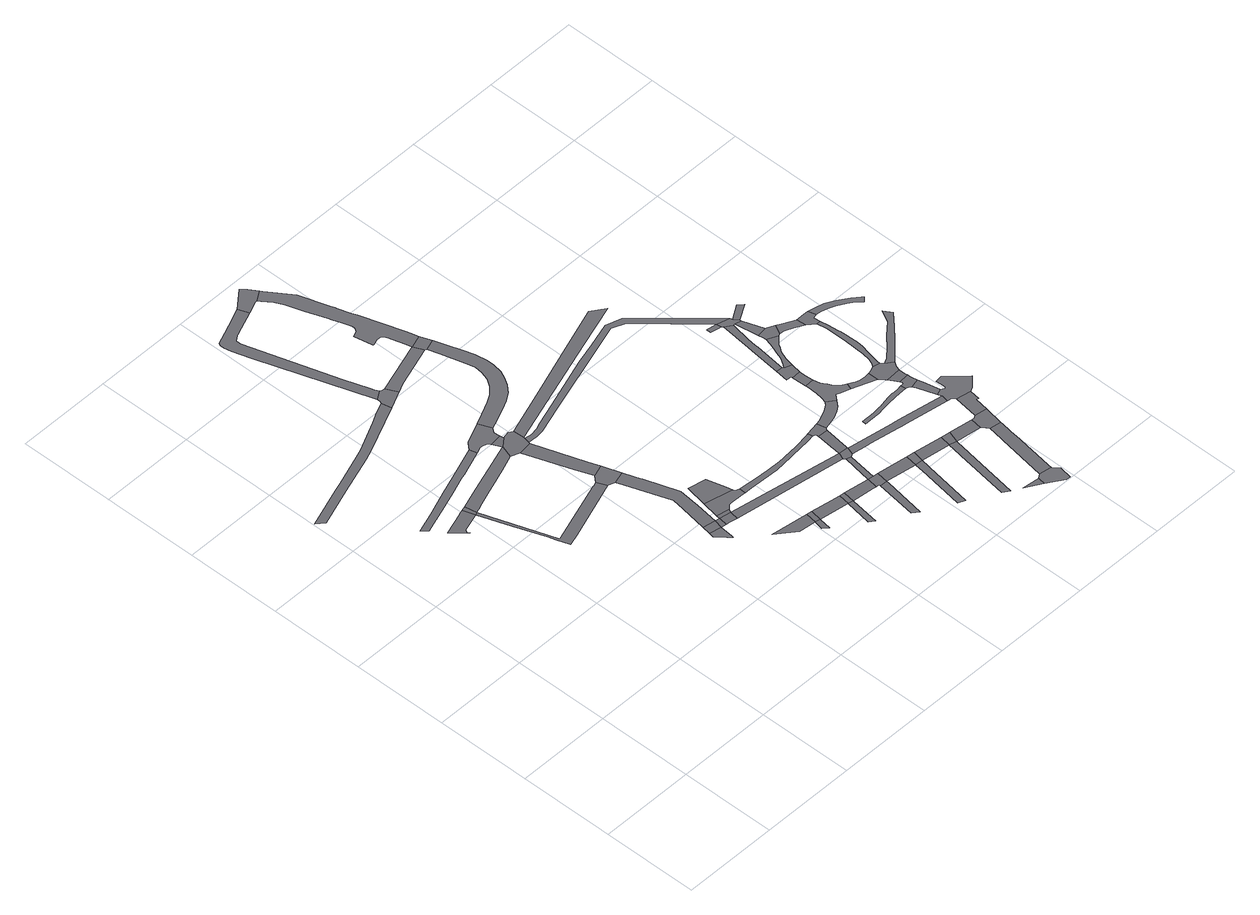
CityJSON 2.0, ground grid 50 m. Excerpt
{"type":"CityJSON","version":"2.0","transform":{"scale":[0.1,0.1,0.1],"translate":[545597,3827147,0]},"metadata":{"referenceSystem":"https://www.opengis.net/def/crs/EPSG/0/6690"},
"CityObjects":{
"road1":{"type":"Road","attributes":{"RoadStructureAttribute.sectionType":"1"},"geometry":[{"type":"MultiSurface","lod":"1","boundaries":[[[0,1,2,3,4,5,6,7,8]]]}]},
"road2":{"type":"Road","geometry":[{"type":"MultiSurface","lod":"1","boundaries":[[[9,0,8,10]]]}]},
"road3":{"type":"Road","attributes":{"RoadStructureAttribute.sectionType":"1"},"geometry":[{"type":"MultiSurface","lod":"1","boundaries":[[[11,12,13,14,15,16,17,18,19,20,21,22,23]]]}]},
"road4":{"type":"Road","attributes":{"RoadStructureAttribute.sectionType":"1"},"geometry":[{"type":"MultiSurface","lod":"1","boundaries":[[[24,25,26,27,28,29,30,31,32,33,34,35,36,37,38,39,40,41]]]}]},
"road5":{"type":"Road","attributes":{"RoadStructureAttribute.sectionType":"1"},"geometry":[{"type":"MultiSurface","lod":"1","boundaries":[[[42,43,44,45,46,10,8,47,48,49,50,51,52,53]]]}]},
"road6":{"type":"Road","attributes":{"RoadStructureAttribute.sectionType":"1"},"geometry":[{"type":"MultiSurface","lod":"1","boundaries":[[[54,55,56,57,9,10,58,59,60,61,62,63,64,65]]]}]},
"road7":{"type":"Road","attributes":{"RoadStructureAttribute.sectionType":"1"},"geometry":[{"type":"MultiSurface","lod":"1","boundaries":[[[66,67,68,69,70,71]]]}]},
"road8":{"type":"Road","geometry":[{"type":"MultiSurface","lod":"1","boundaries":[[[72,66,71,73]]]}]},
"road9":{"type":"Road","geometry":[{"type":"MultiSurface","lod":"1","boundaries":[[[74,75,76,24,41,77,78,79,80,81,82,83,84]]]}]},
"road10":{"type":"Road","geometry":[{"type":"MultiSurface","lod":"1","boundaries":[[[73,71,85,86]]]}]},
"road11":{"type":"Road","attributes":{"RoadStructureAttribute.sectionType":"1"},"geometry":[{"type":"MultiSurface","lod":"1","boundaries":[[[81,80,54,87]]]}]},
"road12":{"type":"Road","attributes":{"RoadStructureAttribute.sectionType":"1"},"geometry":[{"type":"MultiSurface","lod":"1","boundaries":[[[88,89,90,91,92,93,94,95,96,97,72,73]]]}]},
"road13":{"type":"Road","geometry":[{"type":"MultiSurface","lod":"1","boundaries":[[[98,87,54,65,99,100,101,102,103,104]]]}]},
"road14":{"type":"Road","attributes":{"RoadStructureAttribute.sectionType":"1"},"geometry":[{"type":"MultiSurface","lod":"1","boundaries":[[[105,100,99,106,107,108]]]}]},
"road15":{"type":"Road","geometry":[{"type":"MultiSurface","lod":"1","boundaries":[[[108,107,53,52,109,110,93,92]]]}]},
"road16":{"type":"Road","attributes":{"function":"1","RoadStructureAttribute.sectionType":"6"},"geometry":[{"type":"MultiSurface","lod":"1","boundaries":[[[111,112,113,114,115,116,117,118,119,120,121,122,123,124,125,126,127,128,129]]]}]},
"road17":{"type":"Road","geometry":[{"type":"MultiSurface","lod":"1","boundaries":[[[86,85,130,131,132]]]}]},
"road18":{"type":"Road","geometry":[{"type":"MultiSurface","lod":"1","boundaries":[[[133,120,119,134,11,23,135,136,137]]]}]},
"road19":{"type":"Road","geometry":[{"type":"MultiSurface","lod":"1","boundaries":[[[138,86,132,139]]]}]},
"road20":{"type":"Road","attributes":{"RoadStructureAttribute.sectionType":"1"},"geometry":[{"type":"MultiSurface","lod":"1","boundaries":[[[140,141,142,143]]]}]},
"road21":{"type":"Road","geometry":[{"type":"MultiSurface","lod":"1","boundaries":[[[144,138,139,145,146,147,148,149,150,151,152]]]}]},
"road22":{"type":"Road","attributes":{"RoadStructureAttribute.sectionType":"1"},"geometry":[{"type":"MultiSurface","lod":"1","boundaries":[[[153,154,155,144,152]]]}]},
"road23":{"type":"Road","attributes":{"RoadStructureAttribute.sectionType":"1"},"geometry":[{"type":"MultiSurface","lod":"1","boundaries":[[[142,156,157,158]]]}]},
"road24":{"type":"Road","geometry":[{"type":"MultiSurface","lod":"1","boundaries":[[[143,142,158,159]]]}]},
"road25":{"type":"Road","attributes":{"function":"1","RoadStructureAttribute.sectionType":"6"},"geometry":[{"type":"MultiSurface","lod":"1","boundaries":[[[160,137,136,161,162]]]}]},
"road26":{"type":"Road","attributes":{"function":"1","RoadStructureAttribute.sectionType":"6"},"geometry":[{"type":"MultiSurface","lod":"1","boundaries":[[[163,164,165,166,167,168,169,170,171,172,173,174,175,176,177,178,179,180,181,182,183,184,185,186,187,74,84]]]}]},
"road27":{"type":"Road","attributes":{"RoadStructureAttribute.sectionType":"1"},"geometry":[{"type":"MultiSurface","lod":"1","boundaries":[[[188,159,158,189,190]]]}]},
"road28":{"type":"Road","geometry":[{"type":"MultiSurface","lod":"1","boundaries":[[[191,192,111,129,193,194,195,196]]]}]},
"road29":{"type":"Road","attributes":{"RoadStructureAttribute.sectionType":"1"},"geometry":[{"type":"MultiSurface","lod":"1","boundaries":[[[189,197,198,199]]]}]},
"road30":{"type":"Road","attributes":{"RoadStructureAttribute.sectionType":"1"},"geometry":[{"type":"MultiSurface","lod":"1","boundaries":[[[200,132,131,201,202,203]]]}]},
"road31":{"type":"Road","geometry":[{"type":"MultiSurface","lod":"1","boundaries":[[[204,205,206,207,208,209,210,211,212,196,195,213,214,215,216,217,218,219,220,221,222,223,224,225,226,227,228,229,230,231,232,233,234,160,235]]]}]},
"road32":{"type":"Road","geometry":[{"type":"MultiSurface","lod":"1","boundaries":[[[190,189,199,236]]]}]},
"road33":{"type":"Road","geometry":[{"type":"MultiSurface","lod":"1","boundaries":[[[235,160,162,178,177]]]}]},
"road34":{"type":"Road","attributes":{"RoadStructureAttribute.sectionType":"1"},"geometry":[{"type":"MultiSurface","lod":"1","boundaries":[[[237,238,239,240,241,242,243,244,245,150,149,246,247,248,249,250,251,252]]]}]},
"road35":{"type":"Road","attributes":{"RoadStructureAttribute.sectionType":"1"},"geometry":[{"type":"MultiSurface","lod":"1","boundaries":[[[236,199,253,254,255]]]}]},
"road36":{"type":"Road","attributes":{"RoadStructureAttribute.sectionType":"1"},"geometry":[{"type":"MultiSurface","lod":"1","boundaries":[[[256,257,258,259,260]]]}]},
"road37":{"type":"Road","attributes":{"RoadStructureAttribute.sectionType":"1"},"geometry":[{"type":"MultiSurface","lod":"1","boundaries":[[[261,262,263,264,265,266,104,103]]]}]},
"road38":{"type":"Road","geometry":[{"type":"MultiSurface","lod":"1","boundaries":[[[255,254,267,260,259,268,269]]]}]},
"road39":{"type":"Road","attributes":{"RoadStructureAttribute.sectionType":"1"},"geometry":[{"type":"MultiSurface","lod":"1","boundaries":[[[270,271,255,269,272,273]]]}]},
"road40":{"type":"Road","geometry":[{"type":"MultiSurface","lod":"1","boundaries":[[[203,202,270,273,274,275]]]}]},
"road41":{"type":"Road","attributes":{"RoadStructureAttribute.sectionType":"1"},"geometry":[{"type":"MultiSurface","lod":"1","boundaries":[[[268,259,276,277,278]]]}]},
"road42":{"type":"Road","attributes":{"RoadStructureAttribute.sectionType":"1"},"geometry":[{"type":"MultiSurface","lod":"1","boundaries":[[[279,280,281,282,283,284,285,286,102,101,287,288,289,290,291,292,293,294,295]]]}]},
"road43":{"type":"Road","attributes":{"RoadStructureAttribute.sectionType":"1"},"geometry":[{"type":"MultiSurface","lod":"1","boundaries":[[[277,296,297,298,299,300,301,302]]]}]},
"road44":{"type":"Road","attributes":{"RoadStructureAttribute.sectionType":"1"},"geometry":[{"type":"MultiSurface","lod":"1","boundaries":[[[303,304,305,203,275,306,307]]]}]},
"road45":{"type":"Road","geometry":[{"type":"MultiSurface","lod":"1","boundaries":[[[308,237,252,309,310,303,307,311,312]]]}]},
"road46":{"type":"Road","geometry":[{"type":"MultiSurface","lod":"1","boundaries":[[[278,277,302,313]]]}]},
"road47":{"type":"Road","attributes":{"RoadStructureAttribute.sectionType":"1"},"geometry":[{"type":"MultiSurface","lod":"1","boundaries":[[[314,315,316,317,318,319,320,321,322]]]}]},
"road48":{"type":"Road","attributes":{"RoadStructureAttribute.sectionType":"1"},"geometry":[{"type":"MultiSurface","lod":"1","boundaries":[[[323,324,325,326,308,312,327,328,329,330,331]]]}]},
"road49":{"type":"Road","geometry":[{"type":"MultiSurface","lod":"1","boundaries":[[[332,333,334]]]}]},
"road50":{"type":"Road","attributes":{"RoadStructureAttribute.sectionType":"1"},"geometry":[{"type":"MultiSurface","lod":"1","boundaries":[[[313,302,314,335]]]}]},
"road51":{"type":"Road","attributes":{"RoadStructureAttribute.sectionType":"1"},"geometry":[{"type":"MultiSurface","lod":"1","boundaries":[[[336,337,338,339,340,275,274,341,342,343,344,345,346,347]]]}]},
"road52":{"type":"Road","geometry":[{"type":"MultiSurface","lod":"1","boundaries":[[[348,334,333,349,350,351,352]]]}]},
"road53":{"type":"Road","geometry":[{"type":"MultiSurface","lod":"1","boundaries":[[[335,314,322,353]]]}]},
"road54":{"type":"Road","geometry":[{"type":"MultiSurface","lod":"1","boundaries":[[[354,355,356,357,358]]]}]},
"road55":{"type":"Road","geometry":[{"type":"MultiSurface","lod":"1","boundaries":[[[359,360,361,362,363,358,357,364,365,366,323,331,367,368,369,370]]]}]},
"road56":{"type":"Road","geometry":[{"type":"MultiSurface","lod":"1","boundaries":[[[371,372,373,356,355,374,375,376]]]}]},
"road57":{"type":"Road","attributes":{"function":"1","RoadStructureAttribute.sectionType":"6"},"geometry":[{"type":"MultiSurface","lod":"1","boundaries":[[[377,378,379,380,381,382,383,384,385,386,387,388,389,390,391,392,393,394,395]]]}]},
"road58":{"type":"Road","attributes":{"RoadStructureAttribute.sectionType":"1"},"geometry":[{"type":"MultiSurface","lod":"1","boundaries":[[[396,353,322,397,398,399]]]}]},
"road59":{"type":"Road","attributes":{"RoadStructureAttribute.sectionType":"1"},"geometry":[{"type":"MultiSurface","lod":"1","boundaries":[[[400,401,402,403,348,352,404,405,406,407,408,409,410,411]]]}]},
"road60":{"type":"Road","geometry":[{"type":"MultiSurface","lod":"1","boundaries":[[[412,413,414,371,376,415,416,417,418,419]]]}]},
"road61":{"type":"Road","geometry":[{"type":"MultiSurface","lod":"1","boundaries":[[[420,421,422,423,370,369,424,425,426]]]}]},
"road62":{"type":"Road","geometry":[{"type":"MultiSurface","lod":"1","boundaries":[[[427,428,429,430,294]]]}]},
"road63":{"type":"Road","attributes":{"RoadStructureAttribute.sectionType":"1"},"geometry":[{"type":"MultiSurface","lod":"1","boundaries":[[[431,432,433,434,435,436,437,375,374,438,439,440,441,442,443,444]]]}]},
"road64":{"type":"Road","geometry":[{"type":"MultiSurface","lod":"1","boundaries":[[[445,446,399,398,447,400,411,448]]]}]},
"road65":{"type":"Road","geometry":[{"type":"MultiSurface","lod":"1","boundaries":[[[294,430,412,419,449,450,451,452,453,295]]]}]},
"road66":{"type":"Road","attributes":{"RoadStructureAttribute.sectionType":"1"},"geometry":[{"type":"MultiSurface","lod":"1","boundaries":[[[450,454,455,451]]]}]},
"road67":{"type":"Road","geometry":[{"type":"MultiSurface","lod":"1","boundaries":[[[456,457,458,459,460,461,377,395,462,463,464]]]}]},
"road68":{"type":"Road","attributes":{"function":"1"},"geometry":[{"type":"MultiSurface","lod":"1","boundaries":[[[465,464,463,466,467,468]]]}]},
"road69":{"type":"Road","geometry":[{"type":"MultiSurface","lod":"1","boundaries":[[[469,455,454,470,431,444,471,472]]]}]},
"road70":{"type":"Road","attributes":{"RoadStructureAttribute.sectionType":"1"},"geometry":[{"type":"MultiSurface","lod":"1","boundaries":[[[473,474,475,458,457]]]}]},
"road71":{"type":"Road","attributes":{"RoadStructureAttribute.sectionType":"1"},"geometry":[{"type":"MultiSurface","lod":"1","boundaries":[[[476,445,448,477,478,479]]]}]},
"road72":{"type":"Road","geometry":[{"type":"MultiSurface","lod":"1","boundaries":[[[480,481,426,425,482,475,474,483,484,485,486,487]]]}]},
"road73":{"type":"Road","geometry":[{"type":"MultiSurface","lod":"1","boundaries":[[[488,489,453,452]]]}]},
"road74":{"type":"Road","attributes":{"RoadStructureAttribute.sectionType":"1"},"geometry":[{"type":"MultiSurface","lod":"1","boundaries":[[[490,472,471,491,492,493,494]]]}]},
"road75":{"type":"Road","geometry":[{"type":"MultiSurface","lod":"1","boundaries":[[[495,496,497,498,499,468,467,347,346,500,476,479,501,502]]]}]},
"road76":{"type":"Road","attributes":{"RoadStructureAttribute.sectionType":"1"},"geometry":[{"type":"MultiSurface","lod":"1","boundaries":[[[503,504,505,506,507,508,509,510,511,512,513,514,515,516,517,518,519,520,521,480,487]]]}]},
"road77":{"type":"Road","geometry":[{"type":"MultiSurface","lod":"1","boundaries":[[[522,494,493,514,513,523,524,525]]]}]},
"road78":{"type":"Road","attributes":{"RoadStructureAttribute.sectionType":"1"},"geometry":[{"type":"MultiSurface","lod":"1","boundaries":[[[526,527,528,529,530,531,532,533,485,484,534,535,536,537]]]}]},
"road79":{"type":"Road","geometry":[{"type":"MultiSurface","lod":"1","boundaries":[[[538,539,540,541,542,525,524,543,544,545,546,547,548,549,550]]]}]}
},
"vertices":[
[511,1819,0],[500,1816,0],[488,1812,0],[486,1811,0],[369,1772,0],[435,1698,0],[427,1712,0],[435,1725,0],[532,1758,0],
[535,1827,0],[547,1764,0],
[747,2525,0],[694,2502,0],[635,2472,0],[478,2398,0],[432,2381,0],[266,2323,0],[218,2307,0],[10,2238,0],[49,2205,0],[249,2273,0],[452,2341,0],[501,2358,0],[760,2473,0],
[804,2049,0],[632,1987,0],[533,1952,0],[423,1912,0],[414,1909,0],[365,1892,0],[348,1886,0],[344,1885,0],[296,1869,0],[321,1839,0],[388,1862,0],[391,1863,0],[407,1869,0],[452,1884,0],[559,1921,0],[649,1953,0],[677,1962,0],[814,2010,0],
[1013,1498,0],[1011,1498,0],[680,1386,0],[678,1385,0],[677,1387,0],[591,1589,0],[650,1432,0],[662,1395,0],[684,1328,0],[747,1349,0],[1060,1456,0],[1037,1506,0],
[917,1955,0],[812,1920,0],[687,1878,0],[618,1855,0],[563,1770,0],[565,1770,0],[574,1773,0],[600,1783,0],[662,1805,0],[714,1824,0],[811,1858,0],[898,1890,0],
[1149,928,0],[1145,902,0],[1186,855,0],[1203,835,0],[1205,848,0],[1212,918,0],
[1157,974,0],[1224,963,0],
[943,2131,0],[834,2084,0],[815,2062,0],[847,2022,0],[867,2022,0],[884,2014,0],[894,2002,0],[957,2010,0],[954,2038,0],[959,2050,0],[971,2065,0],
[1240,914,0],[1247,959,0],
[959,1988,0],
[1239,1084,0],[1252,1196,0],[1191,1371,0],[1189,1375,0],[1159,1463,0],[1097,1442,0],[1098,1439,0],[1099,1436,0],[1190,1180,0],[1180,1116,0],
[999,1996,0],[943,1873,0],[1013,1881,0],[1014,1888,0],[1020,1918,0],[1023,1926,0],[1019,1983,0],
[1104,1620,0],[1033,1625,0],[1064,1539,0],[1125,1560,0],
[1083,1447,0],[1090,1444,0],
[736,3378,0],[636,3338,0],[593,3320,0],[532,3296,0],[524,3281,0],[524,3261,0],[532,3221,0],[561,3128,0],[754,2555,0],[796,2583,0],[786,2603,0],[781,2623,0],[739,2750,0],[593,3226,0],[593,3252,0],[618,3269,0],[625,3272,0],[662,3287,0],[757,3325,0],
[1262,910,0],[1300,904,0],[1307,949,0],
[809,2576,0],[754,2538,0],[823,2502,0],[851,2515,0],[824,2574,0],
[1250,978,0],[1317,966,0],
[1334,724,0],[1430,648,0],[1518,639,0],[1526,695,0],
[1266,1070,0],[1327,977,0],[1337,984,0],[1352,987,0],[1424,985,0],[1438,984,0],[1439,1018,0],[1421,1025,0],[1414,1035,0],
[1406,1072,0],[1380,1165,0],[1287,1185,0],
[1508,588,0],[1536,566,0],[1543,631,0],
[1554,691,0],
[1093,2661,0],[899,2537,0],[1116,2607,0],
[1009,2078,0],[1086,2111,0],[1133,2134,0],[1175,2160,0],[1207,2198,0],[1232,2238,0],[1248,2274,0],[1249,2275,0],[1256,2323,0],[1256,2363,0],[1247,2428,0],[1247,2430,0],[1229,2483,0],[1203,2561,0],[1183,2621,0],[1126,2602,0],[1146,2542,0],[1180,2420,0],[1191,2370,0],[1188,2332,0],[1174,2287,0],[1147,2247,0],[1112,2212,0],[1070,2189,0],[1000,2156,0],
[1665,674,0],[1698,608,0],[1707,668,0],
[855,3429,0],[832,3457,0],[804,3343,0],[821,3351,0],[833,3351,0],[885,3387,0],
[1677,468,0],[1704,448,0],[1725,603,0],
[1580,900,0],[1687,843,0],[1883,812,0],[1895,845,0],
[1150,2719,0],[1142,2747,0],[1070,2971,0],[1061,2997,0],[1039,3063,0],[1036,3074,0],[1030,3092,0],[979,3247,0],[893,3374,0],[844,3336,0],[877,3289,0],[899,3244,0],[930,3155,0],[968,3050,0],[972,3038,0],[974,3031,0],[990,2986,0],[1007,2938,0],[1005,2920,0],[995,2905,0],[980,2898,0],[963,2892,0],[983,2797,0],[986,2793,0],[1021,2803,0],[1044,2801,0],[1054,2793,0],[1062,2776,0],[1075,2731,0],[1085,2691,0],[1086,2686,0],[1161,2684,0],
[1734,664,0],
[1889,1027,0],[1879,1024,0],[1799,1014,0],[1720,1006,0],[1712,1005,0],[1681,1003,0],[1609,1004,0],[1529,1009,0],[1474,1015,0],[1479,983,0],[1637,977,0],[1737,986,0],[1739,986,0],[1748,987,0],[1859,997,0],[1894,1002,0],
[1841,589,0],[1858,587,0],[1865,644,0],
[1845,367,0],[1878,342,0],[1911,564,0],[1913,577,0],[1874,577,0],
[1251,2000,0],[1616,2118,0],[1850,2194,0],[1779,2241,0],[1568,2169,0],[1250,2061,0],
[1875,585,0],[1922,638,0],[1895,642,0],
[1891,800,0],[1881,739,0],[1906,725,0],[1916,792,0],
[1933,803,0],[1945,840,0],
[1930,575,0],[2073,552,0],[2083,614,0],
[1850,2106,0],[1768,2131,0],[1639,2093,0],[1526,2061,0],[1251,1971,0],[1132,1932,0],[1100,1919,0],[1060,1914,0],[1038,1888,0],[1063,1886,0],[1105,1892,0],[1252,1938,0],[1663,2067,0],[1771,2101,0],[1838,2071,0],[2104,1779,0],[2171,1760,0],
[2069,522,0],[2067,508,0],[2031,259,0],[2064,244,0],[2104,495,0],[2107,508,0],[2113,549,0],
[1911,982,0],[1900,882,0],[1899,874,0],[1946,849,0],[1962,980,0],
[1961,1042,0],[1901,1000,0],[1909,995,0],[1964,988,0],[1971,993,0],
[2124,608,0],
[2263,526,0],[2252,453,0],[2251,443,0],[2207,160,0],[2242,138,0],[2287,430,0],[2289,439,0],[2300,513,0],[2301,519,0],
[2083,1104,0],[2070,1089,0],[2041,1071,0],[1981,1046,0],[2006,1001,0],[2041,1011,0],[2076,1029,0],[2101,1047,0],[2126,1074,0],
[2293,111,0],[2375,61,0],[2380,100,0],
[2272,585,0],
[2251,790,0],[2209,797,0],[2185,801,0],[1963,837,0],[1947,840,0],[2021,788,0],[2038,785,0],[2187,761,0],[2204,758,0],[2231,753,0],[2455,717,0],[2461,755,0],
[2405,117,0],[2461,8,0],[2483,5,0],[2493,73,0],[2469,107,0],
[2319,578,0],
[2141,1275,0],[2141,1312,0],[2094,1309,0],[2098,1234,0],[2144,1237,0],
[2205,1125,0],[2182,1147,0],[2170,1172,0],[2167,1178,0],[2154,1202,0],[2099,1224,0],[2097,1169,0],[2092,1134,0],[2148,1102,0],[2171,1093,0],[2218,1076,0],[2230,1108,0],
[2075,1388,0],[2068,1321,0],[2093,1319,0],[2150,1365,0],[2113,1379,0],[2107,1384,0],
[2381,928,0],[2354,924,0],[2324,924,0],[2322,924,0],[2297,921,0],[2265,916,0],[2226,908,0],[2225,908,0],[2187,903,0],[2180,903,0],[2110,904,0],[2107,882,0],[2181,883,0],[2190,883,0],[2223,888,0],[2275,896,0],[2309,898,0],[2320,899,0],[2385,902,0],
[2334,576,0],[2430,501,0],[2434,500,0],[2443,560,0],
[2459,465,0],[2454,430,0],[2446,380,0],[2445,374,0],[2472,131,0],[2504,353,0],[2504,358,0],[2510,396,0],[2510,400,0],[2517,439,0],[2517,444,0],[2519,456,0],
[2114,1744,0],[2098,1600,0],[2093,1551,0],[2124,1527,0],[2126,1548,0],[2128,1568,0],[2133,1612,0],[2152,1717,0],
[2318,1081,0],[2285,1084,0],[2258,1093,0],[2255,1095,0],[2250,1064,0],[2341,1029,0],[2340,1084,0],
[2051,1786,0],[2051,1761,0],[2099,1754,0],[2109,1752,0],
[2188,1555,0],[2179,1528,0],[2172,1506,0],[2153,1451,0],[2147,1432,0],[2127,1397,0],[2117,1384,0],[2156,1394,0],[2160,1412,0],[2177,1455,0],[2189,1474,0],[2201,1493,0],[2215,1505,0],[2241,1530,0],
[2473,568,0],[2456,558,0],[2437,496,0],[2536,558,0],
[2159,1720,0],[2162,1720,0],[2194,1712,0],[2194,1720,0],[2176,1745,0],
[2181,1597,0],[2233,1605,0],
[2452,935,0],[2451,951,0],[2399,947,0],[2402,940,0],[2402,935,0],[2397,930,0],[2402,897,0],[2410,890,0],[2459,901,0],
[2465,875,0],[2420,870,0],[2453,777,0],[2483,788,0],
[2240,1602,0],[2186,1569,0],[2251,1533,0],[2276,1583,0],
[2449,970,0],[2449,1000,0],[2369,997,0],
[2492,696,0],[2547,629,0],[2560,626,0],[2567,681,0],
[2383,1099,0],[2363,1089,0],[2364,1002,0],[2456,1025,0],[2471,1050,0],[2435,1075,0],[2425,1082,0],[2418,1090,0],
[2279,1771,0],[2253,1793,0],
[2311,1566,0],[2278,1533,0],[2321,1516,0],[2369,1489,0],[2366,1539,0],
[2545,839,0],[2508,833,0],[2511,796,0],[2511,783,0],[2503,776,0],[2477,713,0],[2589,692,0],[2640,742,0],
[2422,1111,0],[2425,1125,0],[2434,1172,0],[2444,1215,0],[2449,1253,0],[2448,1290,0],[2447,1308,0],[2443,1350,0],[2441,1364,0],[2435,1417,0],[2429,1457,0],[2409,1455,0],[2417,1402,0],[2417,1379,0],[2418,1307,0],[2418,1290,0],[2412,1182,0],[2405,1140,0],[2395,1112,0],
[2398,1540,0],[2424,1492,0],[2449,1498,0],[2436,1537,0],
[2661,1300,0],[2647,1273,0],[2629,1239,0],[2564,1184,0],[2559,1179,0],[2517,1138,0],[2463,1090,0],[2445,1080,0],[2565,1136,0],[2569,1140,0],[2627,1197,0],[2689,1260,0],
[2662,1425,0],[2627,1454,0],[2571,1494,0],[2521,1518,0],[2473,1530,0],[2476,1495,0],[2511,1486,0],[2544,1471,0],[2589,1446,0],[2622,1424,0],[2645,1397,0],[2647,1395,0],[2670,1416,0]
]}
